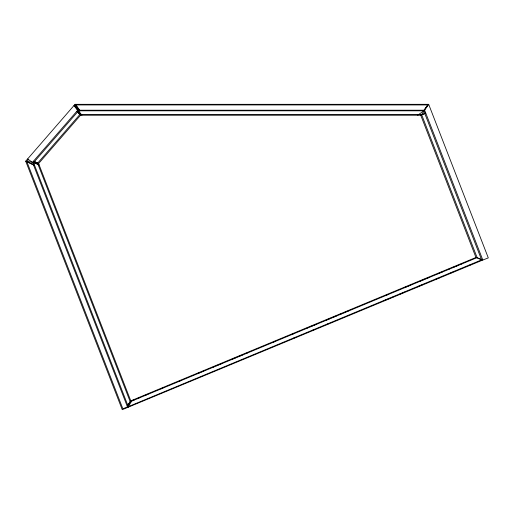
<?xml version="1.0" encoding="UTF-8"?>
<svg xmlns="http://www.w3.org/2000/svg" width="514" height="514" viewBox="0 0 514 514"><rect width="100%" height="100%" fill="white"/><g stroke="black" fill="none" stroke-linecap="round" stroke-linejoin="round"><path stroke-width="0.77" d="M127.735 407.538L130.215 401.723L477.12 257.61L482.807 260.033L488.3 257.899L428.676 104.323L75.038 104.323L25.7 161.165L122.242 409.677L482.807 260.033L424.641 110.221L77.73 110.221L32.478 162.347L127.735 407.538L132.214 400.258M28.36 159.693L26.792 161.499L122.852 408.759L128.32 406.638L33.538 162.668L78.565 110.806L423.742 110.806L427.789 105.029M423.639 110.806L427.751 104.94L75.886 104.94L74.845 106.141M424.538 110.221L428.708 104.419M127.742 405.154L130.787 400.849L475.958 257.456L481.612 259.872L423.742 110.806M127.157 406.054L130.215 401.723L37.567 163.234L33.474 161.203M425.753 113.093L421.615 114.641L79.747 114.641L37.567 163.234L25.7 161.165L33.5 164.968M130.787 400.849L38.601 163.548L80.57 115.2L420.728 115.2L424.847 113.658M417.747 115.2L424.641 110.221L421.615 114.641L477.12 257.61M133.261 400.297L135.484 399.378M136.968 398.761L139.185 397.836M145.854 395.067L148.077 394.142M160.67 388.912L162.887 387.993M179.187 381.221L181.403 380.296M197.704 373.53L199.92 372.605M201.404 371.988L203.628 371.069M212.513 367.375L214.736 366.45M216.214 365.839L218.437 364.914M219.921 364.297L222.144 363.372M231.03 359.684L233.253 358.759M234.731 358.142L236.954 357.224M238.438 356.607L242.884 354.756M245.846 353.529L248.069 352.604M273.249 342.144L275.472 341.219M291.766 334.453L293.989 333.528M306.582 328.298L308.798 327.373M310.283 326.763L312.506 325.837M313.983 325.221L316.206 324.295M325.099 320.607L327.315 319.682M328.799 319.065L331.022 318.147M332.5 317.53L336.946 315.68M339.908 314.452L342.131 313.527M343.615 312.91L345.832 311.992M347.316 311.375L349.539 310.45M385.828 295.377L388.051 294.451M404.345 287.679L406.568 286.761M408.052 286.144L410.275 285.219M419.161 281.531L421.384 280.605M422.861 279.989L425.084 279.07M426.569 278.453L428.792 277.528M437.677 273.833L439.9 272.915M441.378 272.298L443.601 271.373M448.047 269.529L449.525 268.912M452.493 267.685L454.71 266.76M456.194 266.143L458.417 265.224M459.895 264.607L462.118 263.682M128.32 406.638L481.612 259.872M293.488 338.212L295.717 337.287M312.03 330.521L314.26 329.596M326.865 324.373L329.095 323.447M383.984 300.69L386.207 299.765M387.691 299.154L389.92 298.229M392.889 297.002L394.366 296.385M398.819 294.541L401.042 293.616M402.526 292.999L404.756 292.08M417.362 286.851L419.591 285.925M421.075 285.315L423.298 284.39M435.911 279.16L438.134 278.241M450.746 273.011L452.969 272.086M469.288 265.32L471.511 264.402M437.363 278.357L438.962 278.357M39.135 164.917L32.478 162.347L27.589 158.987M26.792 161.499L34.554 165.283M34.528 161.531L38.601 163.548M77.665 111.84L80.57 115.2M76.824 111.262L79.747 114.641M74.8 106.192L81.899 115.2M73.945 105.588L81.084 114.641M75.886 104.94L80.184 110.806M79.355 110.221L75.038 104.323L77.73 110.221L80.415 114.641M420.728 115.2L475.958 257.456"/></g></svg>
